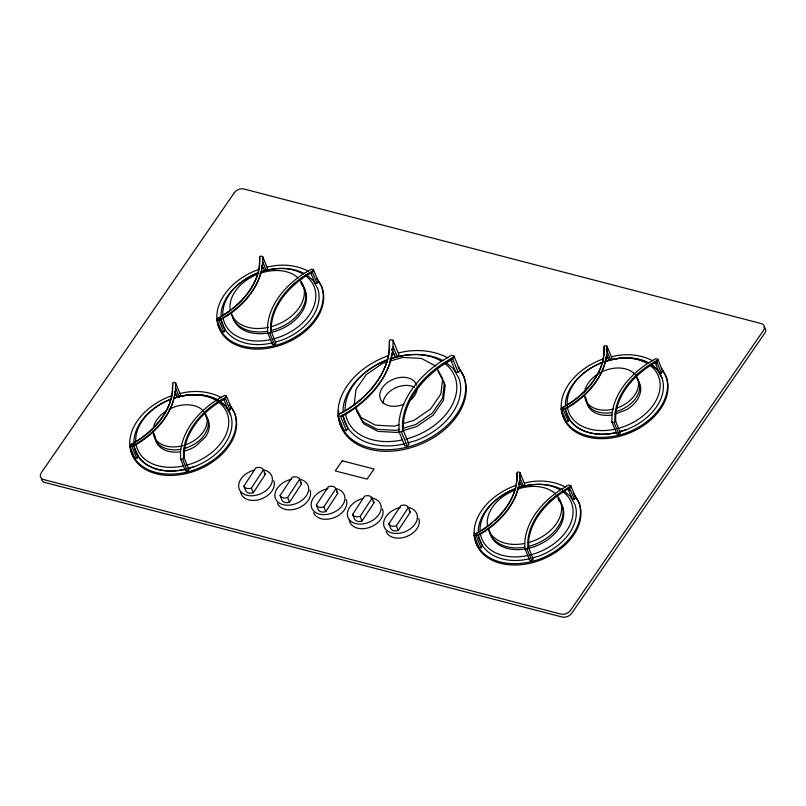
<?xml version="1.0" encoding="UTF-8"?>
<svg xmlns="http://www.w3.org/2000/svg" width="806" height="806" viewBox="0 0 806 806"><rect width="100%" height="100%" fill="white"/><g stroke="black" fill="none" stroke-linecap="round" stroke-linejoin="round"><path stroke-width="1.21" d="M175.154 391.645L177.008 396.169L179.184 396.733L180.494 394.839L175.607 382.921L173.431 382.356L172.655 383.485L172.625 390.376A74.787 52.33 -22.3 0 1 138.521 439.844L129.716 445.778L134.602 457.697L136.778 458.261L138.078 456.367L133.806 445.95L129.716 445.778M175.607 382.921L175.577 389.943A77.87 54.476 -22.3 0 1 140.073 441.446L131.892 446.343L136.778 458.261M230.002 409.831L225.358 398.517L218.134 402.839A74.243 51.947 -22.3 0 0 184.282 451.954L184.262 458.151L188.896 469.465L187.596 471.359L185.42 470.795L180.534 458.876L180.554 451.854A77.87 54.476 -22.3 0 1 216.058 400.35L224.249 395.454L226.426 396.018L231.312 407.937L230.002 409.831L227.826 409.257L223.554 398.839L225.358 398.517L226.426 396.018M187.596 471.359L182.7 459.44L183.486 458.312L183.516 451.42A74.787 52.33 -22.3 0 1 217.61 401.952L225.64 397.146M262.232 265.315L264.086 269.839L266.262 270.403L267.572 268.509L262.675 256.59L260.509 256.026L259.723 257.154L259.703 264.046A74.787 52.33 -22.3 0 1 225.599 313.514L216.794 319.448L221.68 331.367L223.846 331.931L225.156 330.037L220.884 319.619L217.57 318.32M262.675 256.59L262.655 263.612A77.87 54.476 -22.3 0 1 227.151 315.116L218.96 320.012L216.794 319.448M317.08 283.5L312.436 272.186L305.212 276.508A74.243 51.947 -22.3 0 0 271.36 325.624L271.33 331.82L275.974 343.134L274.665 345.028L272.488 344.464L267.602 332.546L267.632 325.523A77.87 54.476 -22.3 0 1 303.137 274.02L311.317 269.123L313.494 269.688L318.38 281.606L317.08 283.5L314.904 282.936L310.632 272.509L312.436 272.186L313.494 269.688M274.665 345.028L269.778 333.11L270.554 331.981L270.584 325.1A74.787 52.33 -22.3 0 1 304.688 275.622L312.718 270.816M391.918 349.391L394.698 356.181L397.308 356.856L398.879 354.58L393.016 340.283L390.406 339.608L389.469 340.958L389.439 349.22A89.748 62.797 -22.3 0 1 348.514 408.592L338.883 414.355L337.946 415.715L343.809 430.011L346.419 430.696L347.98 428.419L342.852 415.916L340.555 416.39L337.946 415.715M392.159 350.731L392.169 348.605M393.016 340.283L392.975 348.706A93.436 65.377 -22.3 0 1 350.378 410.516L340.555 416.39L346.419 430.696M458.292 372.574L452.72 358.992L444.056 364.181A89.093 62.334 -22.3 0 0 403.423 423.12L403.393 430.555L408.964 444.126L407.393 446.403L404.783 445.728L398.92 431.422L398.96 422.999A93.436 65.377 -22.3 0 1 441.557 361.199L451.38 355.315L453.99 356L459.853 370.297L458.292 372.574L455.682 371.888L450.554 359.385L452.72 358.992L453.99 356M407.393 446.403L401.529 432.107L402.466 430.747L402.506 422.485A89.748 62.797 -22.3 0 1 443.421 363.113L453.063 357.35M519.487 481.212L521.341 485.736L523.517 486.3L524.827 484.406L519.93 472.487L517.764 471.923L516.978 473.051L516.948 479.943A74.787 52.33 -22.3 0 1 482.854 529.411L474.039 535.345L478.935 547.264L481.101 547.828L482.411 545.934L478.139 535.516L474.039 535.345M574.335 499.398L569.691 488.083L562.467 492.406A74.243 51.947 -22.3 0 0 528.615 541.521L528.585 547.717L533.229 559.032L531.92 560.926L529.744 560.361L524.857 548.443L524.887 541.42A77.87 54.476 -22.3 0 1 560.392 489.917L568.573 485.021L570.749 485.585L575.635 497.504L574.335 499.398L572.159 498.833L567.887 488.406L569.691 488.083L570.749 485.585M531.92 560.926L527.033 549.007L527.809 547.879L527.839 540.987A74.787 52.33 -22.3 0 1 561.943 491.519L569.973 486.713M606.565 354.882L608.419 359.405L610.595 359.97L611.895 358.076L607.009 346.157L604.832 345.593L604.057 346.721L604.026 353.612A74.787 52.33 -22.3 0 1 569.923 403.081L561.117 409.015L566.003 420.934L568.18 421.498L569.489 419.604L565.218 409.186L561.117 409.015M657.827 359.254L656.769 361.753L649.545 366.075A74.243 51.947 -22.3 0 0 615.693 415.191L615.663 421.387L620.308 432.701L618.998 434.595L616.822 434.031L611.935 422.112L611.966 415.09A77.87 54.476 -22.3 0 1 647.47 363.587L655.651 358.69L657.827 359.254L662.713 371.173L661.404 373.067L659.237 372.503L654.956 362.085M618.998 434.595L614.112 422.676L614.887 421.548L614.918 414.667A74.787 52.33 -22.3 0 1 649.021 365.189L657.051 360.383M354.146 404.803L355.97 389.51L366.206 374.669L382.81 363.214L387.444 361.854M172.655 383.485L172.343 391.051A74.243 51.947 -22.3 0 1 138.491 440.167L130.491 444.65M259.723 257.154L259.421 264.721A74.243 51.947 -22.3 0 1 232.561 308.779M389.469 340.958L389.107 350.036A89.093 62.334 -22.3 0 1 348.484 408.974M516.978 473.051L516.676 480.618A74.243 51.947 -22.3 0 1 494.421 520.767M519.477 474.754L519.93 472.487L519.91 479.51A77.87 54.476 -22.3 0 1 484.406 531.013L476.215 535.909L481.101 547.828M604.057 346.721L603.754 354.287A74.243 51.947 -22.3 0 1 569.902 403.403L561.903 407.886M606.545 348.424L607.009 346.157L606.978 353.179A77.87 54.476 -22.3 0 1 571.474 404.693L563.293 409.589L568.18 421.498M243.875 486.129L255.885 467.853A6.77 4.735 -22.3 0 1 263.391 469.807L265.295 474.452L253.286 492.728A6.77 4.735 -22.3 0 1 245.78 490.773L243.875 486.129A6.77 4.735 -22.3 0 0 251.381 488.083L253.286 492.728M251.381 488.083L263.391 469.807A17.571 12.291 -22.3 0 1 267.098 489.705A17.571 12.291 -22.3 0 1 240.047 490.733A17.571 12.291 -22.3 0 1 254.293 470.12M280.125 495.559L292.125 477.283A6.77 4.735 -22.3 0 1 299.63 479.238L301.545 483.882L289.535 502.158A6.77 4.735 -22.3 0 1 282.029 500.204L280.125 495.559A6.77 4.735 -22.3 0 0 287.631 497.504L289.535 502.158M287.631 497.504L299.63 479.238A17.571 12.291 -22.3 0 1 303.066 499.377A17.571 12.291 -22.3 0 1 276.005 499.69A17.571 12.291 -22.3 0 1 291.671 479.288M316.365 504.979L328.374 486.713A6.77 4.735 -22.3 0 1 335.88 488.668L337.785 493.312L325.775 511.578A6.77 4.735 -22.3 0 1 318.269 509.634L316.365 504.979A6.77 4.735 -22.3 0 0 323.871 506.934L325.775 511.578M323.871 506.934L335.88 488.668A17.571 12.291 -22.3 0 1 339.306 508.808A17.571 12.291 -22.3 0 1 312.254 509.12A17.571 12.291 -22.3 0 1 327.921 488.718M352.615 514.409L364.614 496.143A6.77 4.735 -22.3 0 1 372.13 498.098L374.034 502.743L362.025 521.008A6.77 4.735 -22.3 0 1 354.519 519.054L352.615 514.409A6.77 4.735 -22.3 0 0 360.121 516.364L362.025 521.008M360.121 516.364L372.13 498.098M388.855 523.84L400.864 505.574A6.77 4.735 -22.3 0 1 408.37 507.518L410.274 512.163L398.265 530.439A6.77 4.735 -22.3 0 1 390.759 528.484L388.855 523.84A6.77 4.735 -22.3 0 0 396.361 525.794L398.265 530.439M396.361 525.794L408.37 507.518M205.298 521.603L205.732 520.968M218.345 318.158L225.569 313.836A74.243 51.947 -22.3 0 0 231.594 309.534M305.464 275.602L307.529 274.362M133.806 445.95L140.002 442.242A76.51 53.528 -22.3 0 0 173.532 399.564M219.423 401.317L221.489 400.078M347.517 409.549L338.883 414.355M342.852 415.916L350.288 411.463A91.813 64.238 -22.3 0 0 391.918 353.048M565.218 409.186L571.414 405.478A76.51 53.528 -22.3 0 0 606.193 355.99M478.139 535.516L484.335 531.809A76.51 53.528 -22.3 0 0 518.147 487.993M615.24 414.042L626.766 409.639A28.109 19.666 -22.3 0 0 637.314 379.828M389.761 361.169L402.506 357.421L421.387 358.438L435.724 366.065M398.93 424.802L394.295 426.162L375.415 425.145L361.088 417.518L355.305 406.919M403.564 423.432L413.992 420.369L430.606 408.924L440.832 394.074L442.665 378.78L437.457 369.239M399.494 429.316L396.018 430.344L377.127 429.326L362.801 421.699L355.859 408.985M402.97 428.298L415.715 424.55L432.318 413.105L442.544 398.255L444.378 382.961L438.011 371.304M399.192 431.754L396.874 432.429L377.984 431.411L363.657 423.795L356.715 411.07M402.668 430.726L416.571 426.646L433.175 415.191L443.411 400.35L445.234 385.056L442.917 380.815M259.472 269.335L257.265 269.95A55.282 38.678 -22.3 0 0 218.376 326.118C228.894 350.509 261.194 351.366 282.795 343.024A55.282 38.678 -22.3 0 0 321.685 286.855L316.617 278.07M261.678 268.72L263.884 268.106M267.199 267.189C280.81 263.582 295.802 264.65 308.386 271.219M260.58 272.156C274.634 267.34 290.795 266.524 304.275 273.516M272.539 342.741C254.595 347.577 230.264 343.648 222.416 324.586A50.959 35.655 -22.3 0 1 221.136 318.844M274.856 342.097L281.798 340.172A50.959 35.655 -22.3 0 0 317.645 288.387L312.98 280.286L306.26 274.705M172.393 395.665L170.187 396.28A55.282 38.678 -22.3 0 0 131.297 452.448C141.816 476.84 174.116 477.696 195.717 469.354A55.282 38.678 -22.3 0 0 234.606 413.186L229.549 404.4M174.6 395.051L176.806 394.436M180.121 393.519C193.732 389.913 208.734 390.981 221.307 397.539M173.28 398.547C187.798 393.479 204.462 392.925 218.305 400.3M388.895 355.648L386.517 356.312A66.334 46.416 -22.3 0 0 339.85 423.714C352.464 452.992 391.232 454.02 417.145 444.005A66.334 46.416 -22.3 0 0 463.823 376.593L458.271 366.972M391.283 354.983L394.859 353.985M398.436 352.998C414.768 348.666 432.762 349.955 447.854 357.834M390.064 359.083C407.141 353.179 426.787 352.141 443.169 360.695M185.229 469.132C167.759 473.666 144.012 470.251 135.932 451.944M188.463 468.236L194.72 466.493M603.805 358.902L601.598 359.516A55.282 38.678 -22.3 0 0 562.709 415.684C573.217 440.086 605.528 440.942 627.128 432.59A55.282 38.678 -22.3 0 0 666.018 376.422L661.394 368.402M606.011 358.287L608.218 357.673M611.522 356.756C625.144 353.149 640.135 354.217 652.709 360.786M605.729 361.501C619.542 356.816 635.39 356.252 648.608 363.083M405.116 443.582C383.515 449.516 354.166 444.841 344.696 421.87M407.735 442.857L415.956 440.57A61.145 42.789 -22.3 0 0 458.977 378.437L453.375 368.715L445.839 362.458M616.63 432.379C598.727 437.104 574.557 433.144 566.739 414.153M619.864 431.472L626.131 429.739M516.727 485.232L514.52 485.847A55.282 38.678 -22.3 0 0 475.631 542.015C486.149 566.406 518.449 567.263 540.05 558.921A55.282 38.678 -22.3 0 0 578.94 502.753L573.872 493.967M518.933 484.618L521.139 484.003M524.454 483.086C538.065 479.479 553.057 480.547 565.641 487.116M517.603 488.124C532.121 483.046 548.785 482.502 562.638 489.867M529.794 558.639C512.273 563.283 488.376 559.888 480.255 541.491M532.111 557.994L539.053 556.069A50.959 35.655 -22.3 0 0 574.9 504.284L570.235 496.184L563.515 490.602M270.554 331.981L271.33 331.82M183.486 458.312L184.262 458.151M402.466 430.747L403.393 430.555M614.887 421.548L615.663 421.387M474.825 534.217L482.824 529.733A74.243 51.947 -22.3 0 0 491.69 523.144M527.809 547.879L528.585 547.717M267.602 332.546L269.778 333.11M611.935 422.112L614.112 422.676M398.92 431.422L401.529 432.107M180.534 458.876L182.7 459.44M524.857 548.443L527.033 549.007M654.653 362.398L656.457 363.899M652.356 365.733L657.313 369.853L661.978 377.954M450.191 359.768L452.075 361.34M567.575 488.728L569.379 490.219M220.945 402.496L225.902 406.617L230.576 414.717M656.769 361.753L661.404 373.067M606.313 349.552L610.595 359.97M519.245 475.883L523.517 486.3M393.116 346.63L397.308 356.856M262.464 261.144L266.262 270.403M223.846 331.931L218.96 320.012L220.884 319.619L227.08 315.912A76.51 53.528 -22.3 0 0 260.61 273.234M175.386 387.474L179.184 396.733M41.489 479.056A7.244 5.068 -22.3 0 0 44.854 482.462L562.064 617.003A7.244 5.068 -22.3 0 0 571.645 613.346L764.733 333.21A7.244 5.068 -22.3 0 0 764.017 327.176M273.748 480.719A17.571 12.291 -22.3 0 1 260.509 499.226A17.571 12.291 -22.3 0 1 240.611 491.741M264.197 473.062A6.77 4.735 -22.3 0 1 265.295 474.452M309.998 490.149A17.571 12.291 -22.3 0 1 298.17 508.133A17.571 12.291 -22.3 0 1 277.385 503.226M300.447 482.492A6.77 4.735 -22.3 0 1 301.545 483.882M382.487 508.999A17.571 12.291 -22.3 0 1 369.239 527.517A17.571 12.291 -22.3 0 1 349.341 520.021M370.901 497.866A17.571 12.291 -22.3 0 1 376.442 517.412A17.571 12.291 -22.3 0 1 348.958 519.286A17.571 12.291 -22.3 0 1 363.032 498.4M372.936 501.352A6.77 4.735 -22.3 0 1 374.034 502.743M418.727 518.429A17.571 12.291 -22.3 0 1 406.909 536.423A17.571 12.291 -22.3 0 1 386.114 531.517M408.31 507.488A17.571 12.291 -22.3 0 1 411.795 527.658A17.571 12.291 -22.3 0 1 384.744 527.98A17.571 12.291 -22.3 0 1 400.411 507.579M409.176 510.782A6.77 4.735 -22.3 0 1 410.274 512.163M346.237 499.579A17.571 12.291 -22.3 0 1 334.419 517.563A17.571 12.291 -22.3 0 1 313.625 512.656M336.686 491.922A6.77 4.735 -22.3 0 1 337.785 493.312M635.863 375.485A28.109 19.666 -22.3 0 1 616.872 408.078M613.336 409.116A28.109 19.666 -22.3 0 1 584.461 395.111M584.632 391.847A28.109 19.666 -22.3 0 1 598.374 373.752M599.392 373.158A28.109 19.666 -22.3 0 1 635.168 374.599M636.357 377.5A28.109 19.666 -22.3 0 1 615.703 411.715M612.228 412.511A28.109 19.666 -22.3 0 1 585.64 396.864M650.18 365.491A48.33 33.822 -22.3 0 1 656.326 400.038A48.33 33.822 -22.3 0 1 617.587 428.56M615.149 429.135A48.33 33.822 -22.3 0 1 567.414 407.151M567.172 404.894A48.33 33.822 -22.3 0 1 595.291 365.581A48.33 33.822 -22.3 0 1 647.188 363.476M650.805 364.211A50.959 35.655 -22.3 0 1 660.104 400.572A50.959 35.655 -22.3 0 1 619.21 431.976M616.872 432.56A50.959 35.655 -22.3 0 1 565.459 408.41M565.318 404.814A50.959 35.655 -22.3 0 1 602.606 362.368M606.021 361.169A50.959 35.655 -22.3 0 1 648.729 362.982M611.935 415.04A28.109 19.666 -22.3 0 1 586.587 399.192M661.424 368.795A55.282 38.678 -22.3 0 1 634.231 430.878A55.282 38.678 -22.3 0 1 563.182 416.843M562.84 415.785A55.282 38.678 -22.3 0 1 561.641 406.718M635.904 375.858A76.51 53.528 -22.3 0 1 637.737 374.196M299.953 279.884A38.658 27.041 -22.3 0 1 270.876 326.762M268.469 327.347A38.658 27.041 -22.3 0 1 230.869 312.688M230.294 310.36A38.658 27.041 -22.3 0 1 257.537 274.242M259.875 273.375A38.658 27.041 -22.3 0 1 298.27 278.08M300.567 282.432A38.658 27.041 -22.3 0 1 271.098 330.551M267.511 331.296A38.658 27.041 -22.3 0 1 231.715 313.846M301.283 284.175A38.658 27.041 -22.3 0 1 271.813 332.294M268.227 333.039A38.658 27.041 -22.3 0 1 232.43 315.589M305.847 275.924A48.33 33.822 -22.3 0 1 312.003 310.471A48.33 33.822 -22.3 0 1 273.254 338.983M270.816 339.568A48.33 33.822 -22.3 0 1 223.081 317.584M222.839 315.327A48.33 33.822 -22.3 0 1 258.172 272.791M260.529 271.944A48.33 33.822 -22.3 0 1 302.855 273.909M220.995 315.247A50.959 35.655 -22.3 0 1 258.263 272.801M317.101 279.229A55.282 38.678 -22.3 0 1 287.732 342.328A55.282 38.678 -22.3 0 1 217.942 324.022M217.549 321.775A55.282 38.678 -22.3 0 1 217.298 318.31M292.477 285.455A76.51 53.528 -22.3 0 1 295.288 283.007M300.759 278.755A76.51 53.528 -22.3 0 1 302.582 277.466M261.97 265.295A76.51 53.528 -22.3 0 1 261.728 267.552M444.438 363.194A58.002 40.582 -22.3 0 1 452.368 404.602A58.002 40.582 -22.3 0 1 405.942 439.099M402.295 439.955A58.002 40.582 -22.3 0 1 345.593 414.062M345.19 410.456A58.002 40.582 -22.3 0 1 387.595 359.718M389.963 358.861A58.002 40.582 -22.3 0 1 441.225 361.068M344.313 420.692A61.145 42.789 -22.3 0 1 343.104 414.516M342.983 410.667A61.145 42.789 -22.3 0 1 387.716 359.738M417.024 388.411A19.354 13.541 -22.3 0 1 410.093 400.481M403.796 404.209A19.354 13.541 -22.3 0 1 380.452 399.01A19.354 13.541 -22.3 0 1 393.882 379.022A19.354 13.541 -22.3 0 1 416.581 385.197M383.112 403.302A19.354 13.541 -22.3 0 1 394.577 388.321A19.354 13.541 -22.3 0 1 414.637 387.283M458.312 367.445A66.334 46.416 -22.3 0 1 424.127 442.685A66.334 46.416 -22.3 0 1 339.709 422.787M339.155 420.4A66.334 46.416 -22.3 0 1 338.782 417.951M338.591 415.463A66.334 46.416 -22.3 0 1 338.701 410.647M557.208 495.781A38.658 27.041 -22.3 0 1 528.132 542.65M524.525 543.496A38.658 27.041 -22.3 0 1 488.124 528.585M487.549 526.258A38.658 27.041 -22.3 0 1 514.792 490.139M517.13 489.272A38.658 27.041 -22.3 0 1 555.525 493.977M557.823 498.33A38.658 27.041 -22.3 0 1 528.353 546.448M524.766 547.193A38.658 27.041 -22.3 0 1 488.97 529.744M561.994 505.191A38.658 27.041 -22.3 0 1 527.87 548.473M525.482 548.936A38.658 27.041 -22.3 0 1 489.685 531.476M558.538 500.073A38.658 27.041 -22.3 0 1 560.11 501.987M563.102 491.821A48.33 33.822 -22.3 0 1 569.248 526.358A48.33 33.822 -22.3 0 1 530.509 554.881M528.071 555.465A48.33 33.822 -22.3 0 1 480.336 533.481M480.094 531.225A48.33 33.822 -22.3 0 1 515.417 488.688A50.959 35.655 -22.3 0 0 478.24 531.144M517.784 487.842A48.33 33.822 -22.3 0 1 560.11 489.806M479.671 540.483A50.959 35.655 -22.3 0 1 478.391 534.741M574.356 495.126A55.282 38.678 -22.3 0 1 540.524 560.079A55.282 38.678 -22.3 0 1 474.563 533.048M519.225 481.192A76.51 53.528 -22.3 0 1 518.812 484.577M548.826 502.188A76.51 53.528 -22.3 0 1 552.543 498.904M554.488 497.322A76.51 53.528 -22.3 0 1 556.231 495.972M205.097 413.196A28.109 19.666 -22.3 0 1 185.471 444.831M183.103 445.567A28.109 19.666 -22.3 0 1 153.039 430.726M153.724 426.374A28.109 19.666 -22.3 0 1 165.895 411.191M169.028 409.337A28.109 19.666 -22.3 0 1 203.757 411.362M204.956 414.264A28.109 19.666 -22.3 0 1 184.292 448.479M180.816 449.274A28.109 19.666 -22.3 0 1 154.228 433.628M173.461 398.265A48.33 33.822 -22.3 0 1 228.33 417.347A48.33 33.822 -22.3 0 1 186.176 465.314M183.738 465.898A48.33 33.822 -22.3 0 1 136.002 443.915M135.761 441.658A48.33 33.822 -22.3 0 1 171.094 399.121A50.959 35.655 -22.3 0 0 135.337 450.907M219.403 400.975A50.959 35.655 -22.3 0 1 228.692 437.336A50.959 35.655 -22.3 0 1 187.808 468.729M185.471 469.324A50.959 35.655 -22.3 0 1 135.74 451.985M173.461 398.305A50.959 35.655 -22.3 0 1 218.315 400.31M205.903 416.581A28.109 19.666 -22.3 0 1 205.439 437.104L195.364 446.403A28.109 19.666 -22.3 0 1 184.07 451.108M180.534 451.793A28.109 19.666 -22.3 0 1 155.185 435.955M230.022 405.559A55.282 38.678 -22.3 0 1 200.654 468.659A55.282 38.678 -22.3 0 1 130.864 450.353M130.471 448.096A55.282 38.678 -22.3 0 1 130.26 445.799M174.892 391.625A76.51 53.528 -22.3 0 1 174.65 393.882M174.287 396.149A76.51 53.528 -22.3 0 1 173.814 398.426M234.355 192.654L41.267 472.79A7.244 5.068 -22.3 0 0 43.655 479.56L560.875 614.091A7.244 5.068 -22.3 0 0 570.447 610.444L763.544 330.309A7.244 5.068 -22.3 0 0 761.146 323.538L243.936 188.997A7.244 5.068 -22.3 0 0 234.355 192.654M342.228 460.831L335.266 470.936L367.113 479.117L374.075 469.001L342.228 460.831"/></g></svg>
